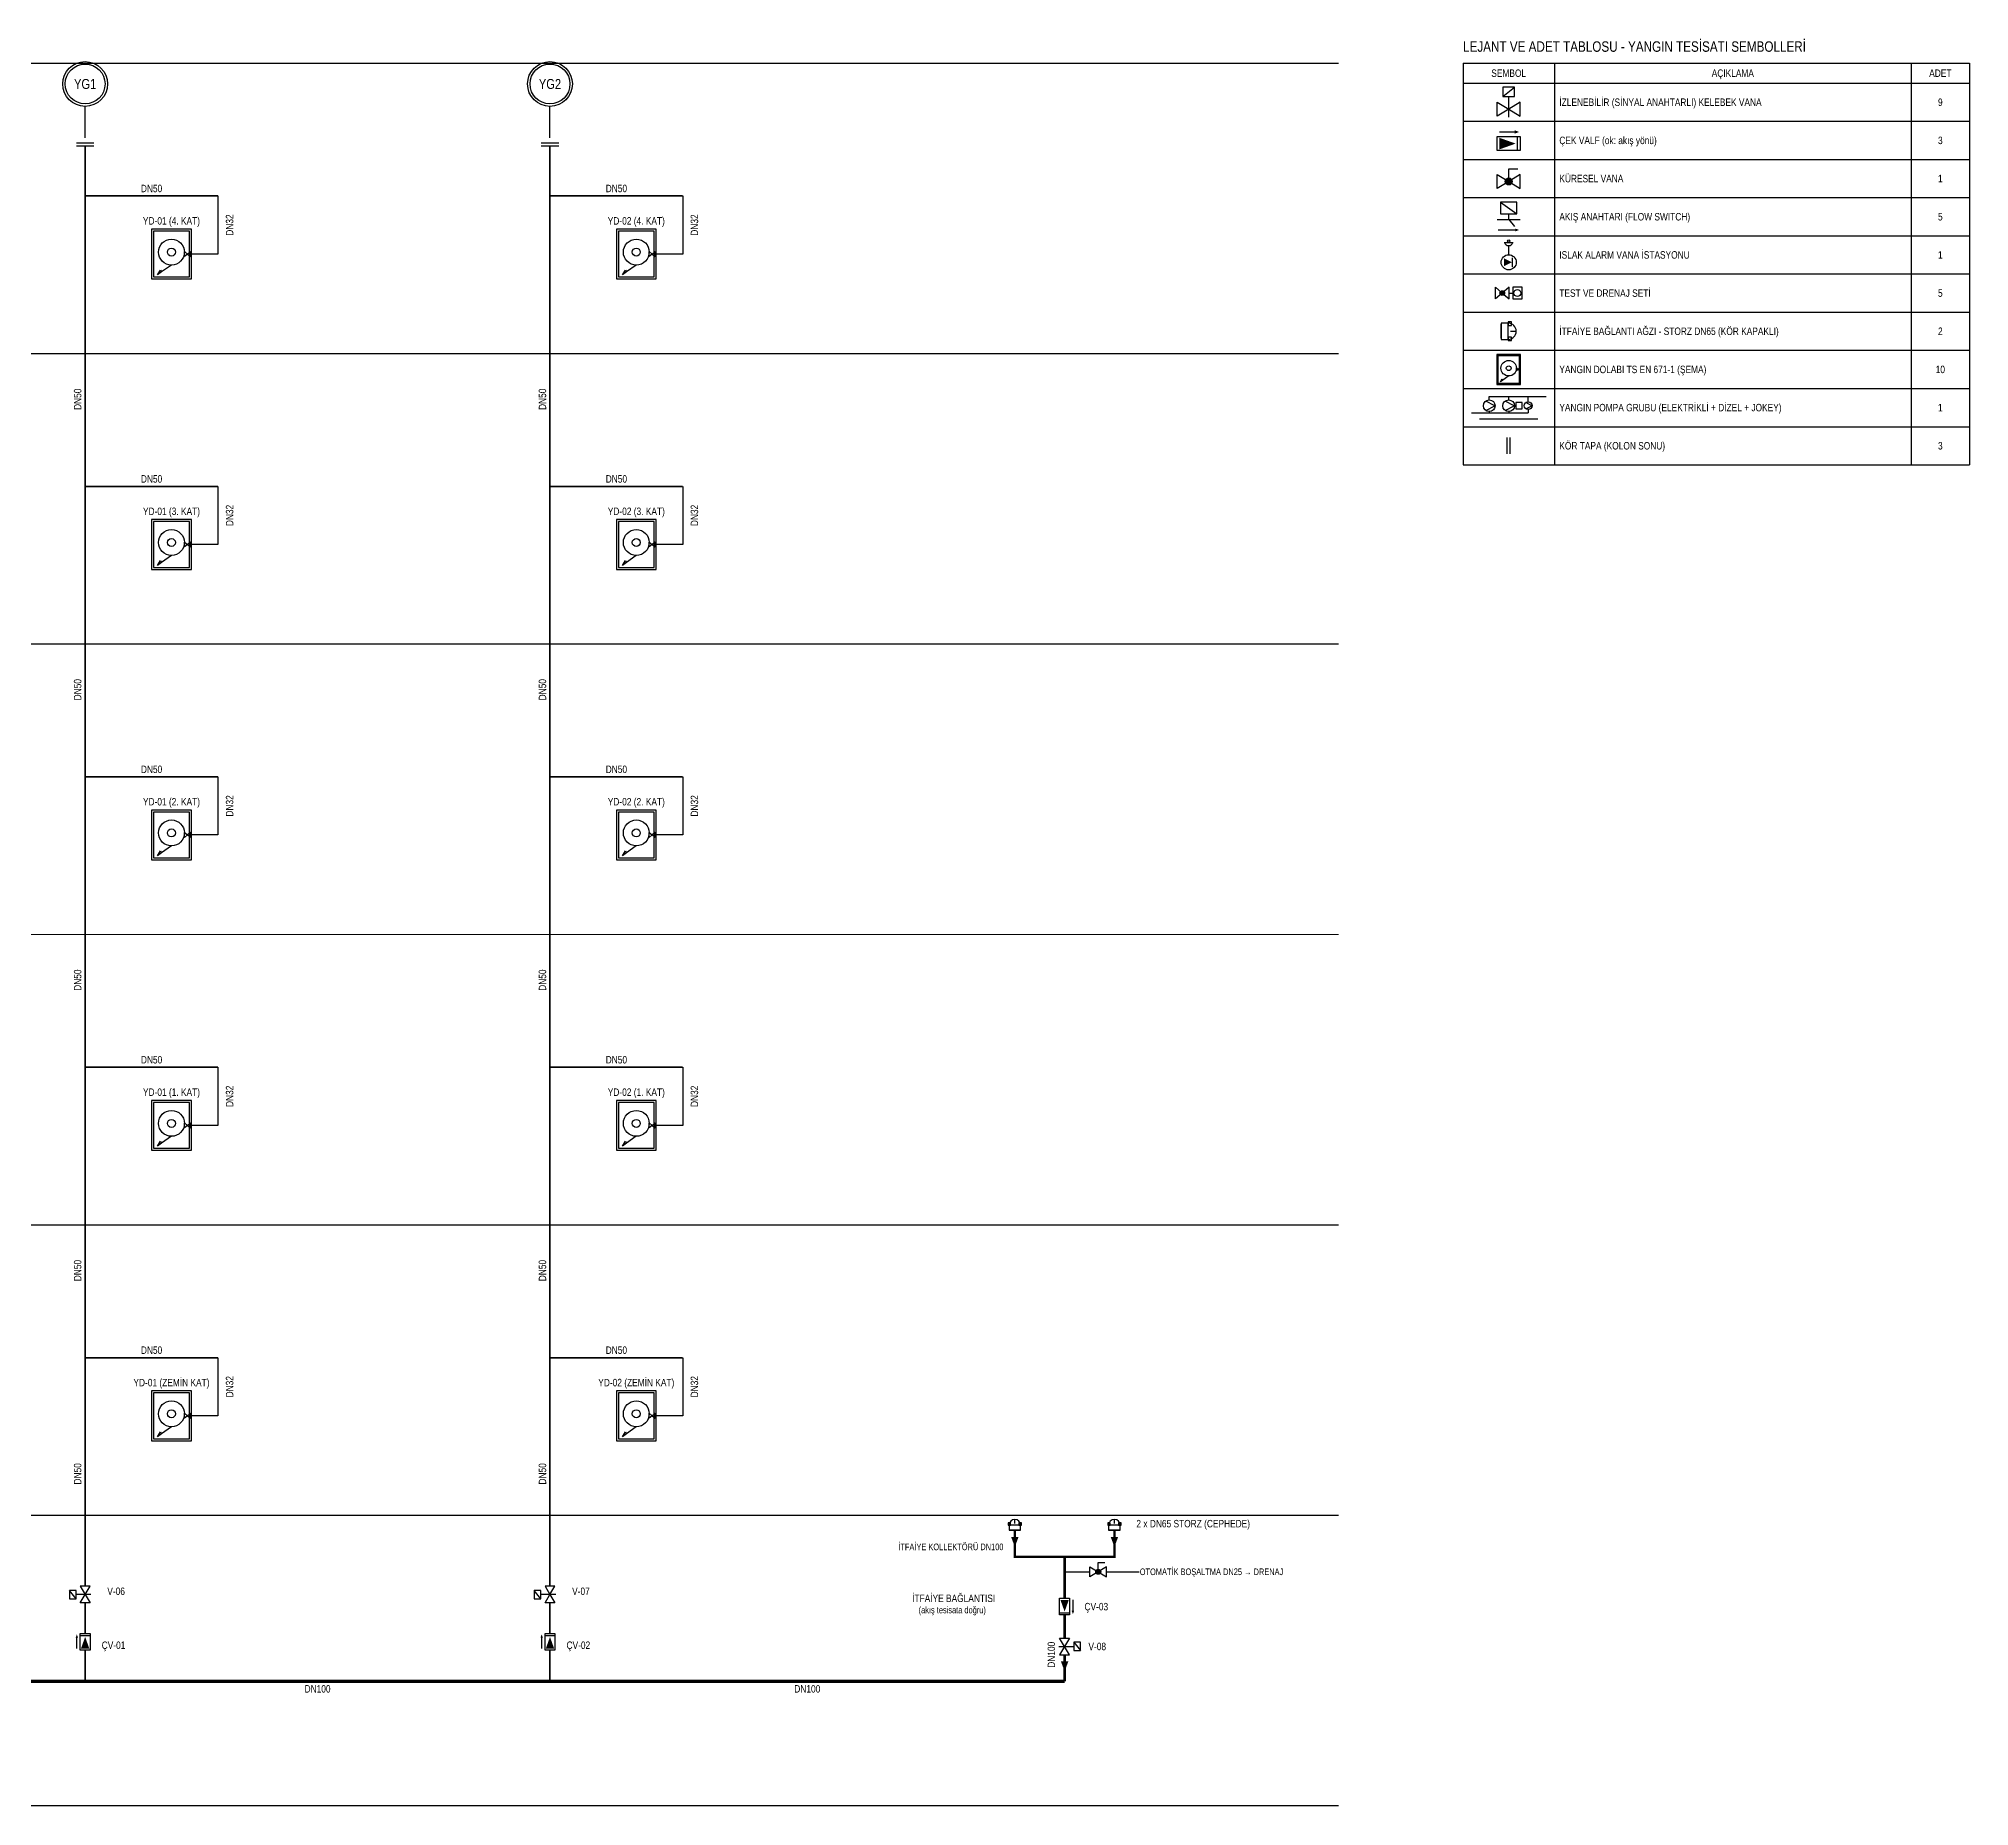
# Model space of a CAD drawing. Header units: centimetres. Extents: x -561 to 3950, y -1235 to 2015.
# Drawn here: x 1624 to 3950, y -351 to 1780 of the extents above; entities that cross this region are included whole.
import ezdxf
from ezdxf.enums import TextEntityAlignment as Align

# ---------------------------------------------------------------- set-up
doc = ezdxf.new("R2010")
doc.units = ezdxf.units.CM
doc.linetypes.add('DASHED', pattern=[1.524, 1.27, -0.254])
for name, color, linetype in [('ROTAS-LEJANT', 7, 'Continuous'), ('ROTAS-YANGIN-ANA-BORU', 1, 'Continuous'), ('ROTAS-YANGIN-DOLAP-BORU', 1, 'Continuous'), ('ROTAS-YANGIN-DRENAJ', 8, 'DASHED'), ('ROTAS-YANGIN-ITFAIYE', 1, 'Continuous'), ('ROTAS-YANGIN-ITFAIYE-SEMBOL', 1, 'Continuous'), ('ROTAS-YANGIN-SEMA-BALON', 6, 'Continuous'), ('ROTAS-YANGIN-SEMA-CAP', 3, 'Continuous'), ('ROTAS-YANGIN-SEMA-KAT', 8, 'Continuous'), ('ROTAS-YANGIN-SEMA-NO', 1, 'Continuous'), ('ROTAS-YANGIN-SEMA-YAZI', 7, 'Continuous'), ('ROTAS-YANGIN-SEMBOL', 1, 'Continuous')]:
    doc.layers.add(name, color=color, linetype=linetype)
doc.styles.add('ROTAS', font='arial.ttf')

# ---------------------------------------------------------------- blocks, each defined once
blk = doc.blocks.new('ROTAS-SMB-IZLENEBILIR-KELEBEK')
for p, q in [((-5, 11), (5, 19)), ((0, 7), (0, 11)), ((0, -7), (0, 7))]:
    blk.add_line(p, q)
for points in [[(-5, 11), (5, 11), (5, 19), (-5, 19)], [(-10, -6), (-10, 6), (0, 0)], [(10, -6), (10, 6), (0, 0)]]:
    blk.add_lwpolyline(points, close=True)
blk = doc.blocks.new('ROTAS-SMB-CEKVALF')
h = blk.add_hatch(color=256)
h.dxf.hatch_style = 1
h.paths.add_polyline_path([(-8, -5), (-8, 5), (6, 0)])
h = blk.add_hatch(color=256)
h.dxf.hatch_style = 1
h.paths.add_polyline_path([(9, 10), (5, 11.5), (5, 8.5)])
for p, q in [((-8, 10), (5, 10)), ((7.5, -6), (7.5, 6))]:
    blk.add_line(p, q)
blk.add_lwpolyline([(-10, -6), (-10, 6), (10, 6), (10, -6)], close=True)
blk = doc.blocks.new('ROTAS-SMB-YANGIN-DOLABI-KOLON')
blk.add_line((-20, -11), (-30, -18))
for points in [[(-40, -25), (0, -25), (0, 25), (-40, 25)], [(-38, -23), (-2, -23), (-2, 23), (-38, 23)], [(-7, -2.5), (-7, 2.5), (-4, 0)], [(-1, -2.5), (-1, 2.5), (-4, 0)], [(-30, -18), (-34, -21), (-31, -16)]]:
    blk.add_lwpolyline(points, close=True)
for radius in [13, 4]:
    blk.add_circle((-20, 2), radius)
blk = doc.blocks.new('ROTAS-SMB-KOR-TAPA')
for p, q in [((0, -7), (0, 7)), ((2.5, -7), (2.5, 7))]:
    blk.add_line(p, q)
blk = doc.blocks.new('ROTAS-SMB-KOLON-NO')
for radius in [27, 24]:
    blk.add_circle((0, 0), radius)
blk = doc.blocks.new('ROTAS-SMB-STORZ')
for p, q in [((0, -6), (0, 6)), ((8, 0), (13, 0))]:
    blk.add_line(p, q)
for points in [[(0, -7), (6, -7), (6, 7), (0, 7)], [(6, 5), (9, 5), (9, 8), (6, 8)], [(6, -8), (9, -8), (9, -5), (6, -5)]]:
    blk.add_lwpolyline(points, close=True)
blk.add_arc((6, 0), 7, -90, 90)
blk = doc.blocks.new('ROTAS-SMB-AKIS-OKU')
h = blk.add_hatch(color=256)
h.dxf.hatch_style = 1
h.paths.add_polyline_path([(6, 0), (-6, 4.5), (-6, -4.5)])
blk = doc.blocks.new('ROTAS-SMB-KURESEL')
h = blk.add_hatch(color=256)
h.dxf.hatch_style = 1
h.paths.add_polyline_path([(3, 0), (2.9, 0.9), (2.4, 1.8), (1.8, 2.4), (0.9, 2.9), (0, 3), (-0.9, 2.9), (-1.8, 2.4), (-2.4, 1.8), (-2.9, 0.9), (-3, 0), (-2.9, -0.9), (-2.4, -1.8), (-1.8, -2.4), (-0.9, -2.9), (0, -3), (0.9, -2.9), (1.8, -2.4), (2.4, -1.8), (2.9, -0.9)])
for p, q in [((0, 3), (0, 11)), ((0, 11), (8, 11))]:
    blk.add_line(p, q)
for points in [[(-10, -6), (-10, 6), (0, 0)], [(10, -6), (10, 6), (0, 0)]]:
    blk.add_lwpolyline(points, close=True)
blk.add_circle((0, 0), 3)
blk = doc.blocks.new('ROTAS-SMB-AKIS-ANAHTARI')
h = blk.add_hatch(color=256)
h.dxf.hatch_style = 1
h.paths.add_polyline_path([(9, -9), (5.8, -7.8), (5.8, -10.2)])
for p, q in [((-10, 0), (10, 0)), ((-7, 15), (7, 5)), ((0, 0), (0, 5)), ((0, 0), (5, -6)), ((-9, -9), (5.8, -9))]:
    blk.add_line(p, q)
blk.add_lwpolyline([(-7, 5), (7, 5), (7, 15), (-7, 15)], close=True)
blk = doc.blocks.new('ROTAS-SMB-ISLAK-ALARM')
h = blk.add_hatch(color=256)
h.dxf.hatch_style = 1
h.paths.add_polyline_path([(-6, -5), (-6, 5), (4, 0)])
for p, q in [((-6, 26), (6, 26)), ((0, 10), (0, 22)), ((5, -6), (5, 6))]:
    blk.add_line(p, q)
for centre, radius in [((0, 28), 1.5), ((0, 0), 10)]:
    blk.add_circle(centre, radius)
blk.add_arc((0, 28), 6, 200, 340)
blk = doc.blocks.new('ROTAS-SMB-TEST-DRENAJ')
h = blk.add_hatch(color=256)
h.dxf.hatch_style = 1
h.paths.add_polyline_path([(-3, 0), (-3.1, 0.6), (-3.4, 1.2), (-3.8, 1.6), (-4.4, 1.9), (-5, 2), (-5.6, 1.9), (-6.2, 1.6), (-6.6, 1.2), (-6.9, 0.6), (-7, 0), (-6.9, -0.6), (-6.6, -1.2), (-6.2, -1.6), (-5.6, -1.9), (-5, -2), (-4.4, -1.9), (-3.8, -1.6), (-3.4, -1.2), (-3.1, -0.6)])
blk.add_line((1, 0), (4, 0))
for points in [[(-11, -5), (-11, 5), (-5, 0)], [(1, -5), (1, 5), (-5, 0)], [(4, -5), (12, -5), (12, 5), (4, 5)]]:
    blk.add_lwpolyline(points, close=True)
for centre, radius in [((-5, 0), 2), ((8, 0), 3)]:
    blk.add_circle(centre, radius)
blk = doc.blocks.new('ROTAS-SMB-YANGIN-POMPA-SETI')
for p, q in [((-30, 9), (-30, 14.3)), ((-30, 14.3), (57.6, 14.3)), ((0, 9), (0, 14.3)), ((9, 0), (11, 0)), ((30, 6), (30, 14.3)), ((-57.6, -10.7), (30, -10.7)), ((-45, -20), (45, -20)), ((-30, -9), (-30, -10.7)), ((0, -9), (0, -10.7)), ((30, -6), (30, -10.7))]:
    blk.add_line(p, q)
for points in [[(-35.4, -7.2), (-21.45, 0), (-35.4, 7.2)], [(-5.4, -7.2), (8.55, 0), (-5.4, 7.2)], [(26.4, -4.8), (35.7, 0), (26.4, 4.8)]]:
    blk.add_lwpolyline(points)
blk.add_lwpolyline([(11, -5), (21, -5), (21, 5), (11, 5)], close=True)
for centre, radius in [((-30, 0), 9), ((0, 0), 9), ((30, 0), 6)]:
    blk.add_circle(centre, radius)

msp = doc.modelspace()

# ---------------------------------------------------------------- linework, layer by layer
at = {"layer": 'ROTAS-LEJANT'}
for p, q in [((3340, 1750), (3340, 1266)), ((3450, 1750), (3450, 1266)), ((3880, 1750), (3880, 1266)), ((3950, 1750), (3950, 1266))]:
    msp.add_line(p, q, dxfattribs=at)
for points in [[(3340, 1750), (3950, 1750)], [(3340, 1726), (3950, 1726)], [(3340, 1680), (3950, 1680)], [(3340, 1634), (3950, 1634)], [(3340, 1588), (3950, 1588)], [(3340, 1542), (3950, 1542)], [(3340, 1496), (3950, 1496)], [(3340, 1450), (3950, 1450)], [(3340, 1404), (3950, 1404)], [(3340, 1358), (3950, 1358)], [(3340, 1312), (3950, 1312)], [(3340, 1266), (3950, 1266)]]:
    msp.add_lwpolyline(points, dxfattribs=at)
at = {"layer": 'ROTAS-YANGIN-ANA-BORU', "const_width": 4}
for points in [[(700, -200), (1680, -200)], [(1680, -200), (2240, -200)], [(2240, -200), (2860, -200)]]:
    msp.add_lwpolyline(points, dxfattribs=at)
at = {"layer": 'ROTAS-YANGIN-DOLAP-BORU', "const_width": 2}
for points in [[(1680, 1590), (1680, 1650)], [(2240, 1590), (2240, 1650)], [(1680, 1240), (1680, 1590)], [(1680, 1590), (1840, 1590)], [(2240, 1240), (2240, 1590)], [(2240, 1590), (2400, 1590)], [(1680, 890), (1680, 1240)], [(1680, 1240), (1840, 1240)], [(2240, 890), (2240, 1240)], [(2240, 1240), (2400, 1240)], [(1680, 540), (1680, 890)], [(1680, 890), (1840, 890)], [(2240, 540), (2240, 890)], [(2240, 890), (2400, 890)], [(1680, 190), (1680, 540)], [(1680, 540), (1840, 540)], [(2240, 190), (2240, 540)], [(2240, 540), (2400, 540)], [(1680, -10), (1680, 190)], [(1680, 190), (1840, 190)], [(2240, -10), (2240, 190)], [(2240, 190), (2400, 190)], [(1680, -85.5), (1680, -10)], [(2240, -85.5), (2240, -10)], [(1680, -142.5), (1680, -105.5)], [(2240, -142.5), (2240, -105.5)], [(1680, -200), (1680, -162.5)], [(2240, -200), (2240, -162.5)]]:
    msp.add_lwpolyline(points, dxfattribs=at)
at = {"layer": 'ROTAS-YANGIN-DOLAP-BORU'}
for points in [[(1840, 1590), (1840, 1520), (1808, 1520)], [(2400, 1590), (2400, 1520), (2368, 1520)], [(1840, 1240), (1840, 1170), (1808, 1170)], [(2400, 1240), (2400, 1170), (2368, 1170)], [(1840, 890), (1840, 820), (1808, 820)], [(2400, 890), (2400, 820), (2368, 820)], [(1840, 540), (1840, 470), (1808, 470)], [(2400, 540), (2400, 470), (2368, 470)], [(1840, 190), (1840, 120), (1808, 120)], [(2400, 190), (2400, 120), (2368, 120)]]:
    msp.add_lwpolyline(points, dxfattribs=at)
at = {"layer": 'ROTAS-YANGIN-DRENAJ'}
for points in [[(2860, -68), (2890.5, -68)], [(2910.5, -68), (2950, -68)]]:
    msp.add_lwpolyline(points, dxfattribs=at)
at = {"layer": 'ROTAS-YANGIN-ITFAIYE', "const_width": 3}
for points in [[(2800, -18), (2800, -50), (2860, -50)], [(2920, -18), (2920, -50), (2860, -50)], [(2860, -50), (2860, -100)], [(2860, -120), (2860, -148)], [(2860, -168), (2860, -200)]]:
    msp.add_lwpolyline(points, dxfattribs=at)
at = {"layer": 'ROTAS-YANGIN-SEMA-BALON'}
for points in [[(1680, 1660), (1680, 1698)], [(2240, 1660), (2240, 1698)]]:
    msp.add_lwpolyline(points, dxfattribs=at)
at = {"layer": 'ROTAS-YANGIN-SEMA-KAT'}
msp.add_lwpolyline([(-560, 1750), (3190, 1750)], dxfattribs=at)
at = {"layer": 'ROTAS-YANGIN-SEMA-KAT', "const_width": 1.5}
for points in [[(-560, 1400), (3190, 1400)], [(-560, 1050), (3190, 1050)], [(-560, 700), (3190, 700)], [(-560, 350), (3190, 350)], [(-560, 0), (3190, 0)], [(-560, -350), (3190, -350)]]:
    msp.add_lwpolyline(points, dxfattribs=at)

# ---------------------------------------------------------------- block references
at = {"layer": 'ROTAS-LEJANT'}
for name, p, xscale, yscale in [('ROTAS-SMB-IZLENEBILIR-KELEBEK', (3395, 1694.692), 1.3846153846153846, 1.3846153846153846), ('ROTAS-SMB-CEKVALF', (3395, 1653.15), 1.4, 1.4), ('ROTAS-SMB-KURESEL', (3395, 1607.5), 1.4, 1.4), ('ROTAS-SMB-AKIS-ANAHTARI', (3395, 1561.64), 1.4, 1.4), ('ROTAS-SMB-ISLAK-ALARM', (3395, 1510.114), 0.9113924050632911, 0.9113924050632911), ('ROTAS-SMB-TEST-DRENAJ', (3394.3, 1473), 1.4, 1.4), ('ROTAS-SMB-STORZ', (3385.9, 1427), 1.4, 1.4), ('ROTAS-SMB-YANGIN-DOLABI-KOLON', (3409.4, 1381), 0.72, 0.72), ('ROTAS-SMB-YANGIN-POMPA-SETI', (3395, 1337.227), 0.78125, 0.78125), ('ROTAS-SMB-KOR-TAPA', (3393.25, 1289), 1.4, 1.4)]:
    msp.add_blockref(name, p, dxfattribs=dict(at, xscale=xscale, yscale=yscale))
at = {"layer": 'ROTAS-YANGIN-ITFAIYE-SEMBOL'}
for name, p, rotation in [('ROTAS-SMB-STORZ', (2800, -18), 90), ('ROTAS-SMB-STORZ', (2920, -18), 90), ('ROTAS-SMB-AKIS-OKU', (2800, -32), -90), ('ROTAS-SMB-AKIS-OKU', (2920, -32), -90), ('ROTAS-SMB-CEKVALF', (2860, -110), -90), ('ROTAS-SMB-IZLENEBILIR-KELEBEK', (2860, -158), -90), ('ROTAS-SMB-AKIS-OKU', (2860, -182), -90)]:
    msp.add_blockref(name, p, dxfattribs=dict(at, rotation=rotation))
at = {"layer": 'ROTAS-YANGIN-SEMBOL'}
for name, p in [('ROTAS-SMB-KOLON-NO', (1680, 1725)), ('ROTAS-SMB-KOLON-NO', (2240, 1725)), ('ROTAS-SMB-KURESEL', (2900.5, -68))]:
    msp.add_blockref(name, p, dxfattribs=at)
at = {"layer": 'ROTAS-YANGIN-SEMBOL', "xscale": 1.5, "yscale": 1.5, "rotation": 90}
for p in [(1680, 1650), (2240, 1650)]:
    msp.add_blockref('ROTAS-SMB-KOR-TAPA', p, dxfattribs=at)
at = {"layer": 'ROTAS-YANGIN-SEMBOL', "xscale": 1.2, "yscale": 1.2}
for p in [(1808, 1520), (2368, 1520), (1808, 1170), (2368, 1170), (1808, 820), (2368, 820), (1808, 470), (2368, 470), (1808, 120), (2368, 120)]:
    msp.add_blockref('ROTAS-SMB-YANGIN-DOLABI-KOLON', p, dxfattribs=at)
at = {"layer": 'ROTAS-YANGIN-SEMBOL', "rotation": 90}
for name, p in [('ROTAS-SMB-IZLENEBILIR-KELEBEK', (1680, -95.5)), ('ROTAS-SMB-IZLENEBILIR-KELEBEK', (2240, -95.5)), ('ROTAS-SMB-CEKVALF', (1680, -152.5)), ('ROTAS-SMB-CEKVALF', (2240, -152.5))]:
    msp.add_blockref(name, p, dxfattribs=at)

# ---------------------------------------------------------------- texts
at = {"layer": 'ROTAS-LEJANT', "style": 'ROTAS', "width": 0.8}
msp.add_text('LEJANT VE ADET TABLOSU - YANGIN TESİSATI SEMBOLLERİ', height=12.6, dxfattribs=at).set_placement((3340, 1760), align=Align.BOTTOM_LEFT)
for s, p in [('SEMBOL', (3395, 1738)), ('AÇIKLAMA', (3665, 1738)), ('ADET', (3915, 1738)), ('9', (3915, 1703)), ('3', (3915, 1657)), ('1', (3915, 1611)), ('5', (3915, 1565)), ('1', (3915, 1519)), ('5', (3915, 1473)), ('2', (3915, 1427)), ('10', (3915, 1381)), ('1', (3915, 1335)), ('3', (3915, 1289))]:
    msp.add_text(s, height=9, dxfattribs=at).set_placement(p, align=Align.MIDDLE_CENTER)
for s, p in [('İZLENEBİLİR (SİNYAL ANAHTARLI) KELEBEK VANA', (3456, 1703)), ('ÇEK VALF (ok: akış yönü)', (3456, 1657)), ('KÜRESEL VANA', (3456, 1611)), ('AKIŞ ANAHTARI (FLOW SWITCH)', (3456, 1565)), ('ISLAK ALARM VANA İSTASYONU', (3456, 1519)), ('TEST VE DRENAJ SETİ', (3456, 1473)), ('İTFAİYE BAĞLANTI AĞZI - STORZ DN65 (KÖR KAPAKLI)', (3456, 1427)), ('YANGIN DOLABI TS EN 671-1 (ŞEMA)', (3456, 1381)), ('YANGIN POMPA GRUBU (ELEKTRİKLİ + DİZEL + JOKEY)', (3456, 1335)), ('KÖR TAPA (KOLON SONU)', (3456, 1289))]:
    msp.add_text(s, height=9, dxfattribs=at).set_placement(p, align=Align.MIDDLE_LEFT)
at = {"layer": 'ROTAS-YANGIN-SEMA-NO', "style": 'ROTAS', "width": 0.8}
for s, p in [('YG1', (1680, 1725)), ('YG2', (2240, 1725))]:
    msp.add_text(s, height=12, dxfattribs=at).set_placement(p, align=Align.MIDDLE_CENTER)

# ---------------------------------------------------------------- wipeouts: each hides what was drawn before it
for points in [[(1704, -97.575), (1730.64, -97.575), (1730.64, -85.425), (1704, -85.425)], [(2264, -97.575), (2290.64, -97.575), (2290.64, -85.425), (2264, -85.425)], [(2672.72, -106.075), (2780, -106.075), (2780, -93.925), (2672.72, -93.925)], [(1698, -162.575), (1730.4, -162.575), (1730.4, -150.425), (1698, -150.425)], [(2258, -162.575), (2290.4, -162.575), (2290.4, -150.425), (2258, -150.425)]]:
    msp.add_wipeout(points)

# ---------------------------------------------------------------- next in the draw order: texts
for s, p in [('V-06', (1717.32, -91.5)), ('V-07', (2277.32, -91.5)), ('ÇV-01', (1714.2, -156.5)), ('ÇV-02', (2274.2, -156.5))]:
    msp.add_text(s, height=9, dxfattribs=at).set_placement(p, align=Align.MIDDLE_CENTER)
at = {"layer": 'ROTAS-YANGIN-SEMA-YAZI', "style": 'ROTAS', "width": 0.8}
msp.add_text('İTFAİYE BAĞLANTISI', height=9, dxfattribs=at).set_placement((2726.36, -100), align=Align.MIDDLE_CENTER)

# ---------------------------------------------------------------- next in the draw order: wipeouts: each hides what was drawn before it
for points in [[(1746.68, 1593), (1773.32, 1593), (1773.32, 1605.15), (1746.68, 1605.15)], [(2306.68, 1593), (2333.32, 1593), (2333.32, 1605.15), (2306.68, 1605.15)], [(1741.88, 1553.925), (1826.12, 1553.925), (1826.12, 1566.075), (1741.88, 1566.075)], [(1847.925, 1541.68), (1860.075, 1541.68), (1860.075, 1568.32), (1847.925, 1568.32)], [(2301.88, 1553.925), (2386.12, 1553.925), (2386.12, 1566.075), (2301.88, 1566.075)], [(2407.925, 1541.68), (2420.075, 1541.68), (2420.075, 1568.32), (2407.925, 1568.32)], [(1664.85, 1331.68), (1677, 1331.68), (1677, 1358.32), (1664.85, 1358.32)], [(2224.85, 1331.68), (2237, 1331.68), (2237, 1358.32), (2224.85, 1358.32)], [(1746.68, 1243), (1773.32, 1243), (1773.32, 1255.15), (1746.68, 1255.15)], [(2306.68, 1243), (2333.32, 1243), (2333.32, 1255.15), (2306.68, 1255.15)], [(1741.88, 1203.925), (1826.12, 1203.925), (1826.12, 1216.075), (1741.88, 1216.075)], [(1847.925, 1191.68), (1860.075, 1191.68), (1860.075, 1218.32), (1847.925, 1218.32)], [(2301.88, 1203.925), (2386.12, 1203.925), (2386.12, 1216.075), (2301.88, 1216.075)], [(2407.925, 1191.68), (2420.075, 1191.68), (2420.075, 1218.32), (2407.925, 1218.32)], [(1664.85, 981.68), (1677, 981.68), (1677, 1008.32), (1664.85, 1008.32)], [(2224.85, 981.68), (2237, 981.68), (2237, 1008.32), (2224.85, 1008.32)], [(1746.68, 893), (1773.32, 893), (1773.32, 905.15), (1746.68, 905.15)], [(2306.68, 893), (2333.32, 893), (2333.32, 905.15), (2306.68, 905.15)], [(1741.88, 853.925), (1826.12, 853.925), (1826.12, 866.075), (1741.88, 866.075)], [(1847.925, 841.68), (1860.075, 841.68), (1860.075, 868.32), (1847.925, 868.32)], [(2301.88, 853.925), (2386.12, 853.925), (2386.12, 866.075), (2301.88, 866.075)], [(2407.925, 841.68), (2420.075, 841.68), (2420.075, 868.32), (2407.925, 868.32)], [(1664.85, 631.68), (1677, 631.68), (1677, 658.32), (1664.85, 658.32)], [(2224.85, 631.68), (2237, 631.68), (2237, 658.32), (2224.85, 658.32)], [(1746.68, 543), (1773.32, 543), (1773.32, 555.15), (1746.68, 555.15)], [(2306.68, 543), (2333.32, 543), (2333.32, 555.15), (2306.68, 555.15)], [(1741.88, 503.925), (1826.12, 503.925), (1826.12, 516.075), (1741.88, 516.075)], [(1847.925, 491.68), (1860.075, 491.68), (1860.075, 518.32), (1847.925, 518.32)], [(2301.88, 503.925), (2386.12, 503.925), (2386.12, 516.075), (2301.88, 516.075)], [(2407.925, 491.68), (2420.075, 491.68), (2420.075, 518.32), (2407.925, 518.32)], [(1664.85, 281.68), (1677, 281.68), (1677, 308.32), (1664.85, 308.32)], [(2224.85, 281.68), (2237, 281.68), (2237, 308.32), (2224.85, 308.32)], [(1746.68, 193), (1773.32, 193), (1773.32, 205.15), (1746.68, 205.15)], [(2306.68, 193), (2333.32, 193), (2333.32, 205.15), (2306.68, 205.15)], [(1733.24, 153.925), (1834.76, 153.925), (1834.76, 166.075), (1733.24, 166.075)], [(1847.925, 141.68), (1860.075, 141.68), (1860.075, 168.32), (1847.925, 168.32)], [(2293.24, 153.925), (2394.76, 153.925), (2394.76, 166.075), (2293.24, 166.075)], [(2407.925, 141.68), (2420.075, 141.68), (2420.075, 168.32), (2407.925, 168.32)], [(1664.85, 36.68), (1677, 36.68), (1677, 63.32), (1664.85, 63.32)], [(2224.85, 36.68), (2237, 36.68), (2237, 63.32), (2224.85, 63.32)], [(2944, -16.075), (3085.84, -16.075), (3085.84, -3.925), (2944, -3.925)], [(2659.92, -43.4), (2786, -43.4), (2786, -32.6), (2659.92, -32.6)], [(2956, -73.4), (3117.92, -73.4), (3117.92, -62.6), (2956, -62.6)], [(2882, -116.075), (2914.4, -116.075), (2914.4, -103.925), (2882, -103.925)], [(2837.925, -184.2), (2850.075, -184.2), (2850.075, -151.8), (2837.925, -151.8)], [(2886, -164.075), (2912.64, -164.075), (2912.64, -151.925), (2886, -151.925)], [(1943.8, -215.15), (1976.2, -215.15), (1976.2, -203), (1943.8, -203)], [(2533.8, -215.15), (2566.2, -215.15), (2566.2, -203), (2533.8, -203)]]:
    msp.add_wipeout(points)

# ---------------------------------------------------------------- next in the draw order: texts
at = {"layer": 'ROTAS-YANGIN-SEMA-CAP', "style": 'ROTAS', "width": 0.8}
for s, p in [('DN50', (1760, 1599.075)), ('DN50', (2320, 1599.075)), ('DN50', (1760, 1249.075)), ('DN50', (2320, 1249.075)), ('DN50', (1760, 899.075)), ('DN50', (2320, 899.075)), ('DN50', (1760, 549.075)), ('DN50', (2320, 549.075)), ('DN50', (1760, 199.075)), ('DN50', (2320, 199.075)), ('DN100', (1960, -209.075)), ('DN100', (2550, -209.075))]:
    msp.add_text(s, height=9, dxfattribs=at).set_placement(p, align=Align.MIDDLE_CENTER)
for s, p in [('DN32', (1854, 1555)), ('DN32', (2414, 1555)), ('DN50', (1670.925, 1345)), ('DN50', (2230.925, 1345)), ('DN32', (1854, 1205)), ('DN32', (2414, 1205)), ('DN50', (1670.925, 995)), ('DN50', (2230.925, 995)), ('DN32', (1854, 855)), ('DN32', (2414, 855)), ('DN50', (1670.925, 645)), ('DN50', (2230.925, 645)), ('DN32', (1854, 505)), ('DN32', (2414, 505)), ('DN50', (1670.925, 295)), ('DN50', (2230.925, 295)), ('DN32', (1854, 155)), ('DN32', (2414, 155)), ('DN50', (1670.925, 50)), ('DN50', (2230.925, 50)), ('DN100', (2844, -168))]:
    msp.add_text(s, height=9, rotation=90, dxfattribs=at).set_placement(p, align=Align.MIDDLE_CENTER)
at = {"layer": 'ROTAS-YANGIN-SEMA-NO', "style": 'ROTAS', "width": 0.8}
for s, p in [('YD-01 (4. KAT)', (1784, 1560)), ('YD-02 (4. KAT)', (2344, 1560)), ('YD-01 (3. KAT)', (1784, 1210)), ('YD-02 (3. KAT)', (2344, 1210)), ('YD-01 (2. KAT)', (1784, 860)), ('YD-02 (2. KAT)', (2344, 860)), ('YD-01 (1. KAT)', (1784, 510)), ('YD-02 (1. KAT)', (2344, 510)), ('YD-01 (ZEMİN KAT)', (1784, 160)), ('YD-02 (ZEMİN KAT)', (2344, 160)), ('ÇV-03', (2898.2, -110)), ('V-08', (2899.32, -158))]:
    msp.add_text(s, height=9, dxfattribs=at).set_placement(p, align=Align.MIDDLE_CENTER)
at = {"layer": 'ROTAS-YANGIN-SEMA-YAZI', "style": 'ROTAS', "width": 0.8}
for s, height, p in [('2 x DN65 STORZ (CEPHEDE)', 9, (3014.92, -10)), ('İTFAİYE KOLLEKTÖRÜ DN100', 8, (2722.96, -38)), ('OTOMATİK BOŞALTMA DN25 → DRENAJ', 8, (3036.96, -68))]:
    msp.add_text(s, height=height, dxfattribs=at).set_placement(p, align=Align.MIDDLE_CENTER)

# ---------------------------------------------------------------- next in the draw order: wipeouts: each hides what was drawn before it
msp.add_wipeout([(2669.28, -119.4), (2780, -119.4), (2780, -108.6), (2669.28, -108.6)])

# ---------------------------------------------------------------- next in the draw order: texts
msp.add_text('(akış tesisata doğru)', height=8, dxfattribs=at).set_placement((2724.64, -114), align=Align.MIDDLE_CENTER)

doc.saveas('drawing.dxf')
